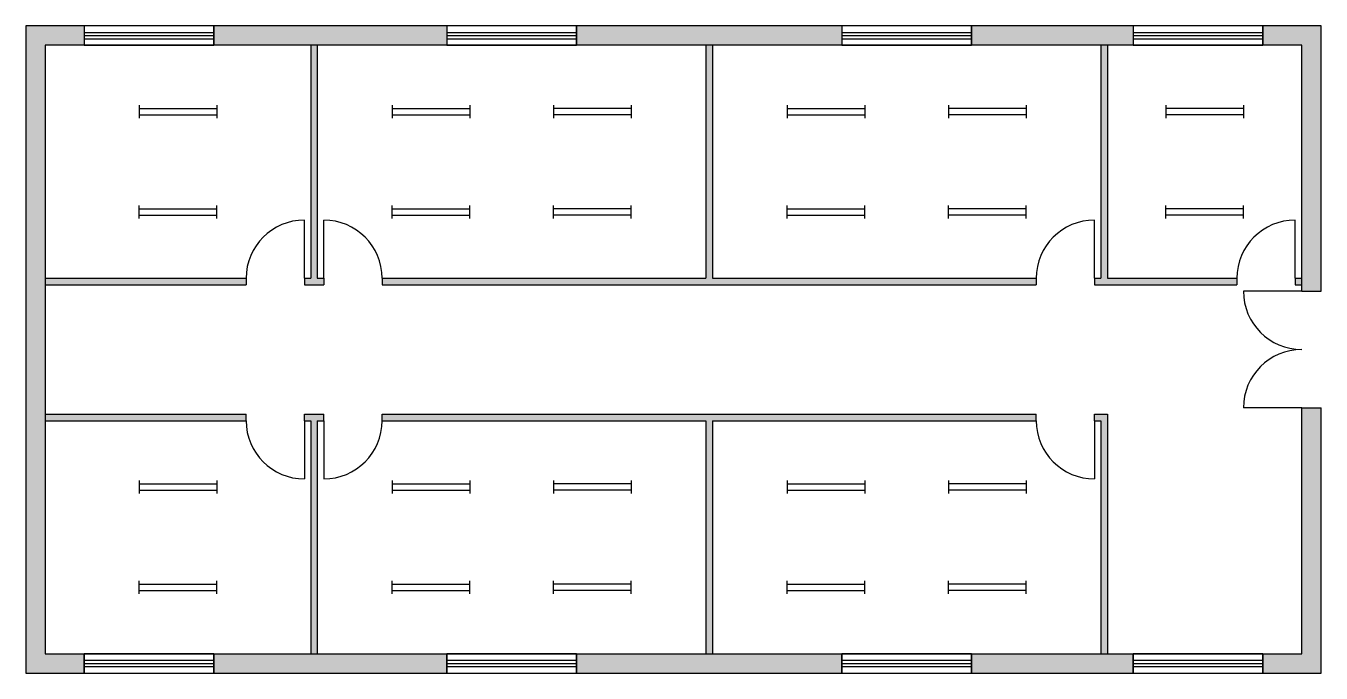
# Model space of a CAD drawing. Header units: millimetres. Extents: x 0 to 20000, y 0 to 10000.
import ezdxf

# ---------------------------------------------------------------- set-up
doc = ezdxf.new("R2010")
doc.units = ezdxf.units.MM
for name, color, linetype in [('Doors', 150, 'Continuous'), ('ExternalWalls', 7, 'Continuous'), ('Hatch', 252, 'Continuous'), ('InternalWalls', 7, 'Continuous'), ('Lighting', 30, 'Continuous'), ('Windows', 92, 'Continuous')]:
    doc.layers.add(name, color=color, linetype=linetype)

# ---------------------------------------------------------------- blocks, each defined once
blk = doc.blocks.new('Window01')
at = {"layer": 'Windows'}
for points in [[(0, 300), (0, 0)], [(0, 200), (2000, 200)], [(2000, 300), (2000, 0)], [(0, 150), (2000, 150)], [(0, 100), (2000, 100)]]:
    blk.add_lwpolyline(points, dxfattribs=at)
blk.add_lwpolyline([(0, 0), (2000, 0), (2000, 300), (0, 300)], close=True, dxfattribs=at)
blk = doc.blocks.new('Light01')
at = {"layer": 'Lighting'}
for p, q in [((-600, 150), (-600, -50)), ((600, 150), (600, -50))]:
    blk.add_line(p, q, dxfattribs=at)
for points in [[(-600, 100), (600, 100)], [(-600, 0), (600, 0)]]:
    blk.add_lwpolyline(points, dxfattribs=at)

msp = doc.modelspace()

# ---------------------------------------------------------------- hatches: boundary and pattern name
at = {"layer": 'Hatch'}
h = msp.add_hatch(color=256, dxfattribs=at)
h.dxf.hatch_style = 1
h.paths.add_polyline_path([(300, 9700), (900, 9700), (900, 10000), (0, 10000), (0, 0), (900, 0), (900, 300), (300, 300)])
h.paths.add_polyline_path([(6500, 10000), (2900, 10000), (2900, 9700), (6500, 9700)])
h.paths.add_polyline_path([(12600, 10000), (8500, 10000), (8500, 9700), (12600, 9700)])
h.paths.add_polyline_path([(17100, 10000), (14600, 10000), (14600, 9700), (17100, 9700)])
h.paths.add_polyline_path([(20000, 10000), (19100, 10000), (19100, 9700), (19700, 9700), (19700, 5900), (20000, 5900)])
h.paths.add_polyline_path([(20000, 4100), (19700, 4100), (19700, 300), (19100, 300), (19100, 0), (20000, 0)])
h.paths.add_polyline_path([(17100, 300), (14600, 300), (14600, 0), (17100, 0)])
h.paths.add_polyline_path([(12600, 300), (8500, 300), (8500, 0), (12600, 0)])
h.paths.add_polyline_path([(6500, 300), (2900, 300), (2900, 0), (6500, 0)])
h = msp.add_hatch(color=256, dxfattribs=at)
h.dxf.hatch_style = 1
h.paths.add_polyline_path([(4500, 9700), (4400, 9700), (4400, 6100), (4300, 6100), (4300, 6000), (4600, 6000), (4600, 6100), (4500, 6100)])
h.paths.add_polyline_path([(3400, 6100), (300, 6100), (300, 6000), (3400, 6000)])
h.paths.add_polyline_path([(3400, 4000), (300, 4000), (300, 3900), (3400, 3900)])
h.paths.add_polyline_path([(4600, 4000), (4300, 4000), (4300, 3900), (4400, 3900), (4400, 300), (4500, 300), (4500, 3900), (4600, 3900)])
h.paths.add_polyline_path([(15600, 4000), (5500, 4000), (5500, 3900), (10500, 3900), (10500, 300), (10600, 300), (10600, 3900), (15600, 3900)])
h.paths.add_polyline_path([(15600, 6100), (10600, 6100), (10600, 9700), (10500, 9700), (10500, 6100), (5500, 6100), (5500, 6000), (15600, 6000)])
h.paths.add_polyline_path([(16700, 4000), (16500, 4000), (16500, 3900), (16600, 3900), (16600, 300), (16700, 300)])
h.paths.add_polyline_path([(18700, 6100), (16700, 6100), (16700, 9700), (16600, 9700), (16600, 6100), (16500, 6100), (16500, 6000), (18700, 6000)])
h.paths.add_polyline_path([(19700, 6100), (19600, 6100), (19600, 6000), (19700, 6000)])

# ---------------------------------------------------------------- linework, layer by layer
at = {"layer": 'Doors'}
for points in [[(4300, 6100), (4300, 7000)], [(4600, 6100), (4600, 7000)], [(16500, 6100), (16500, 7000)], [(19600, 6100), (19600, 7000)], [(19700, 5900), (18800, 5900)], [(19700, 4100), (18800, 4100)], [(4300, 3900), (4300, 3000)], [(4600, 3900), (4600, 3000)], [(16500, 3900), (16500, 3000)]]:
    msp.add_lwpolyline(points, dxfattribs=at)
for centre, start, end in [((4300, 6100), 90, 180), ((4600, 6100), 0, 90), ((16500, 6100), 90, 180), ((19600, 6100), 90, 180), ((19700, 5900), 180, 270), ((19700, 4100), 90, 180), ((4300, 3900), 180, 270), ((4600, 3900), 270, 0), ((16500, 3900), 180, 270)]:
    msp.add_arc(centre, 900, start, end, dxfattribs=at)
at = {"layer": 'ExternalWalls', "color": 7, "true_color": 0xffffff}
for points in [[(20000, 5900), (20000, 10000), (0, 10000), (0, 0), (20000, 0), (20000, 4100)], [(19700, 5900), (19700, 9700), (300, 9700), (300, 300), (19700, 300), (19700, 4100)]]:
    msp.add_lwpolyline(points, dxfattribs=at)
at = {"layer": 'ExternalWalls'}
for points in [[(900, 10000), (900, 9700)], [(2900, 10000), (2900, 9700)], [(6500, 10000), (6500, 9700)], [(8500, 10000), (8500, 9700)], [(12600, 10000), (12600, 9700)], [(14600, 10000), (14600, 9700)], [(17100, 10000), (17100, 9700)], [(19100, 10000), (19100, 9700)], [(19700, 5900), (20000, 5900)], [(19700, 4100), (20000, 4100)], [(900, 0), (900, 300)], [(2900, 0), (2900, 300)], [(6500, 0), (6500, 300)], [(8500, 0), (8500, 300)], [(12600, 0), (12600, 300)], [(14600, 0), (14600, 300)], [(17100, 0), (17100, 300)], [(19100, 0), (19100, 300)]]:
    msp.add_lwpolyline(points, dxfattribs=at)
at = {"layer": 'InternalWalls'}
for points in [[(4400, 9700), (4400, 6100)], [(4500, 9700), (4500, 6100)], [(10500, 9700), (10500, 6100)], [(10600, 9700), (10600, 6100)], [(16600, 9700), (16600, 6100)], [(16700, 9700), (16700, 6100)], [(3400, 6100), (3400, 6000)], [(4300, 6100), (4300, 6000)], [(4300, 6100), (4400, 6100)], [(4300, 6000), (4600, 6000)], [(4500, 6100), (4600, 6100)], [(4600, 6100), (4600, 6000)], [(5500, 6100), (5500, 6000)], [(5500, 6100), (10500, 6100)], [(5500, 6000), (15600, 6000)], [(10600, 6100), (15600, 6100)], [(15600, 6100), (15600, 6000)], [(16500, 6100), (16500, 6000)], [(16500, 6100), (16600, 6100)], [(16500, 6000), (18700, 6000)], [(16700, 6100), (18700, 6100)], [(18700, 6100), (18700, 6000)], [(19600, 6100), (19600, 6000)], [(19600, 6100), (19700, 6100)], [(19600, 6000), (19700, 6000)], [(300, 4000), (3400, 4000)], [(3400, 3900), (3400, 4000)], [(4300, 3900), (4300, 4000)], [(4300, 4000), (4600, 4000)], [(4600, 3900), (4600, 4000)], [(5500, 3900), (5500, 4000)], [(5500, 4000), (15600, 4000)], [(15600, 3900), (15600, 4000)], [(16500, 3900), (16500, 4000)], [(16500, 4000), (16700, 4000), (16700, 300)], [(300, 3900), (3400, 3900)], [(4300, 3900), (4400, 3900)], [(4400, 3900), (4400, 300)], [(4500, 3900), (4500, 300)], [(4500, 3900), (4600, 3900)], [(5500, 3900), (10500, 3900)], [(10500, 3900), (10500, 300)], [(10600, 3900), (10600, 300)], [(10600, 3900), (15600, 3900)], [(16500, 3900), (16600, 3900)], [(16600, 3900), (16600, 300)]]:
    msp.add_lwpolyline(points, dxfattribs=at)
at = {"layer": 'InternalWalls', "color": 7, "true_color": 0xffffff}
for points in [[(300, 6100), (3400, 6100)], [(300, 6000), (3400, 6000)]]:
    msp.add_lwpolyline(points, dxfattribs=at)

# ---------------------------------------------------------------- block references
at = {"layer": 'Lighting'}
for p in [(2350, 8626), (6255, 8626), (12355, 8626), (2350, 2826), (6255, 2826), (12355, 2826)]:
    msp.add_blockref('Light01', p, dxfattribs=at)
at = {"layer": 'Lighting', "xscale": -1}
for p in [(8745, 8626), (14845, 8626), (18200, 8626), (8745, 2826), (14845, 2826)]:
    msp.add_blockref('Light01', p, dxfattribs=at)
at = {"layer": 'Lighting', "xscale": -1, "rotation": 180}
for p in [(2350, 7174), (6255, 7174), (12355, 7174), (2350, 1374), (6255, 1374), (12355, 1374)]:
    msp.add_blockref('Light01', p, dxfattribs=at)
at = {"layer": 'Lighting', "rotation": 180}
for p in [(8745, 7174), (14845, 7174), (18200, 7174), (8745, 1374), (14845, 1374)]:
    msp.add_blockref('Light01', p, dxfattribs=at)
at = {"layer": 'Windows'}
for p in [(900, 9700), (6500, 9700), (12600, 9700), (17100, 9700), (900, 0), (6500, 0), (12600, 0), (17100, 0)]:
    msp.add_blockref('Window01', p, dxfattribs=at)

doc.saveas('drawing.dxf')
